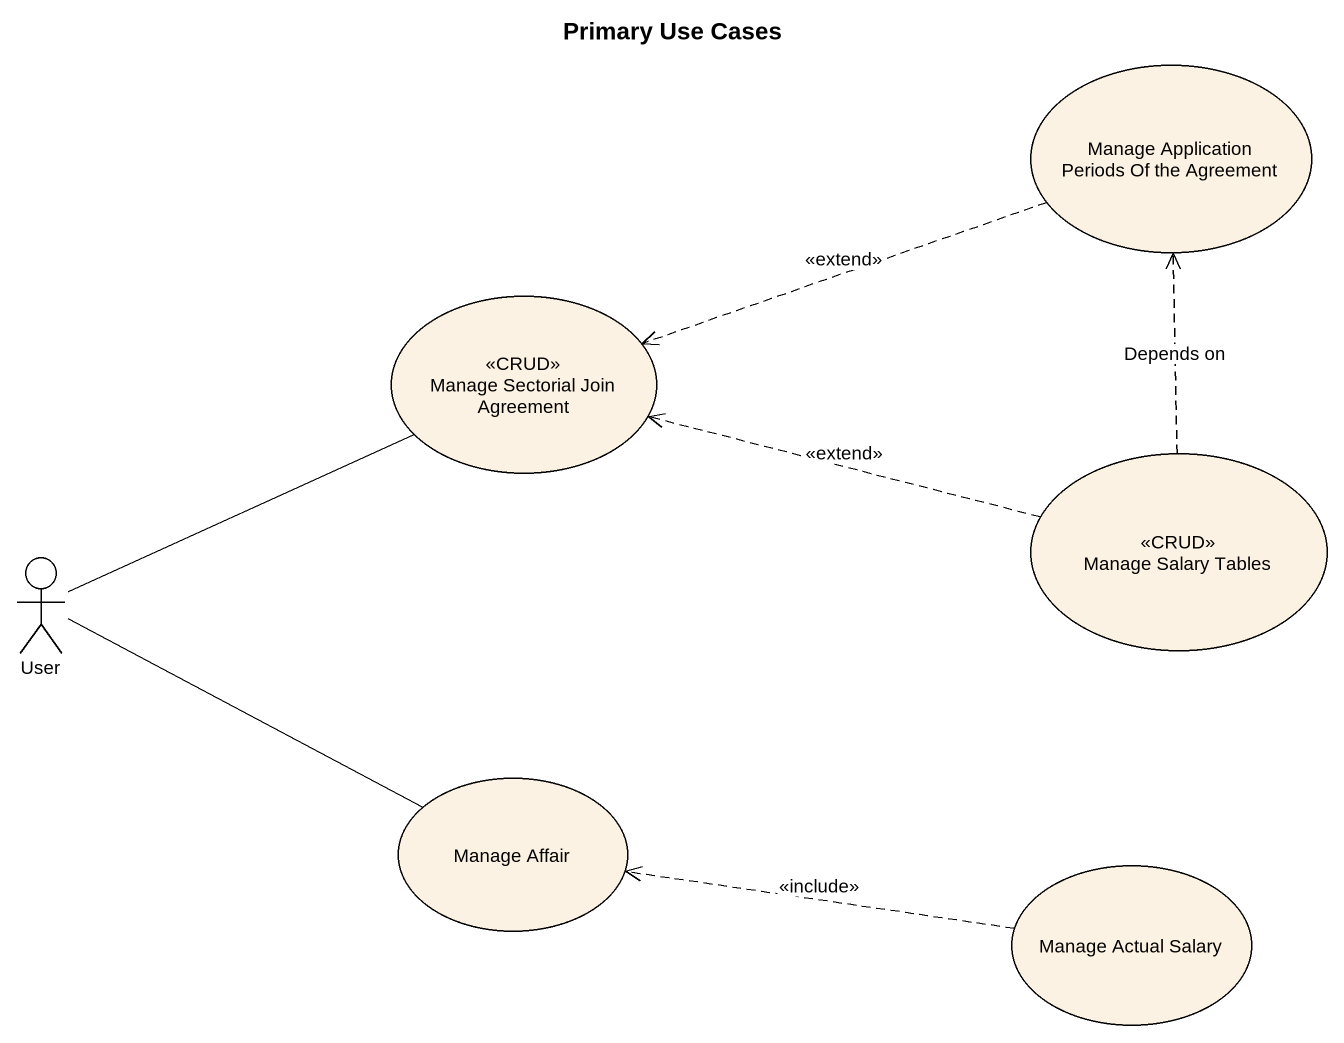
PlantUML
@startuml
title Primary Use Cases
usecase "Manage Application Periods Of the Agreement" as Manage_Application_Periods
usecase "Manage Sectorial Join Agreement" as Manage_Sectorial_Join <<CRUD>>
usecase "Manage Salary Tables" as Manage_Salary_Tables <<CRUD>>
actor User
usecase "Manage Affair" as Manage_Affair
usecase "Manage Actual Salary" as Manage_Actual_Salary
Manage_Application_Periods .left.> Manage_Sectorial_Join : <<extend>>
Manage_Salary_Tables .up.> Manage_Application_Periods : Depends on
Manage_Salary_Tables .left.> Manage_Sectorial_Join : <<extend>>
User -right- Manage_Sectorial_Join
User -right- Manage_Affair
Manage_Actual_Salary .left.> Manage_Affair : <<include>>
@enduml
